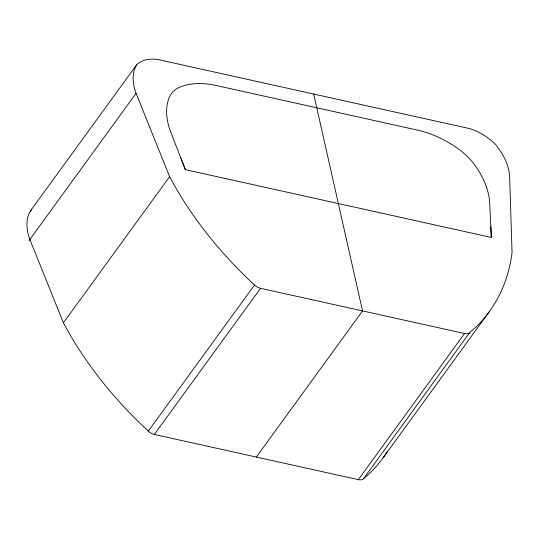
<?xml version="1.0" encoding="UTF-8"?>
<svg xmlns="http://www.w3.org/2000/svg" width="539" height="539" viewBox="0 0 539 539"><rect width="100%" height="100%" fill="white"/><g stroke="black" fill="none" stroke-linecap="round" stroke-linejoin="round"><path stroke-width="0.81" d="M30.325 211.093L136.535 64.956A40.654 25.131 36 0 1 157.759 59.492L469.584 128.592A40.654 25.131 36 0 1 495.631 144.533A61.109 37.777 36 0 1 509.624 176.125L512.05 252.535A307.998 190.395 36 0 1 475.728 327.274L469.637 332.678L363.434 478.814A8.718 5.39 36 0 1 358.341 479.656L154.336 434.454A8.718 5.39 36 0 1 148.306 431.139L139.015 422.333A307.998 190.388 36 0 1 63.42 322.787L29.847 239.478A61.109 37.777 36 0 1 30.325 211.093A40.654 25.131 36 0 1 31.525 209.974M29.012 240.63L29.847 239.478M29.867 239.478L136.05 93.341A61.109 37.777 36 0 1 136.535 64.956M63.44 322.787L169.623 176.651L136.05 93.341M148.306 431.139L254.516 285.003L245.225 276.197A307.998 190.388 36 0 1 169.623 176.651M154.336 434.454L260.546 288.318L464.551 333.52A8.718 5.39 36 0 0 469.637 332.678M256.342 457.059L362.545 310.922L313.671 94.042M358.341 479.656L464.551 333.52M383.155 457.726L489.358 311.589M363.434 478.814L369.525 473.41A307.998 190.395 36 0 0 387.615 451.116M180.902 158.196L185.362 169.65L491.346 237.456L490.834 226.879M185.362 169.65L170.876 132.432A81.888 50.619 36 0 1 168.37 99.836L168.936 98.314A49.042 30.319 36 0 1 177.904 88.032A78.856 48.746 36 0 1 214.023 85.027L419.517 130.559A78.856 48.746 36 0 1 460.858 150.738A49.042 30.312 36 0 1 475.647 166.281L476.995 168.222A81.888 50.619 36 0 1 489.688 203.082L491.346 237.456M260.546 288.318A8.718 5.39 36 0 1 254.516 285.003"/></g></svg>
